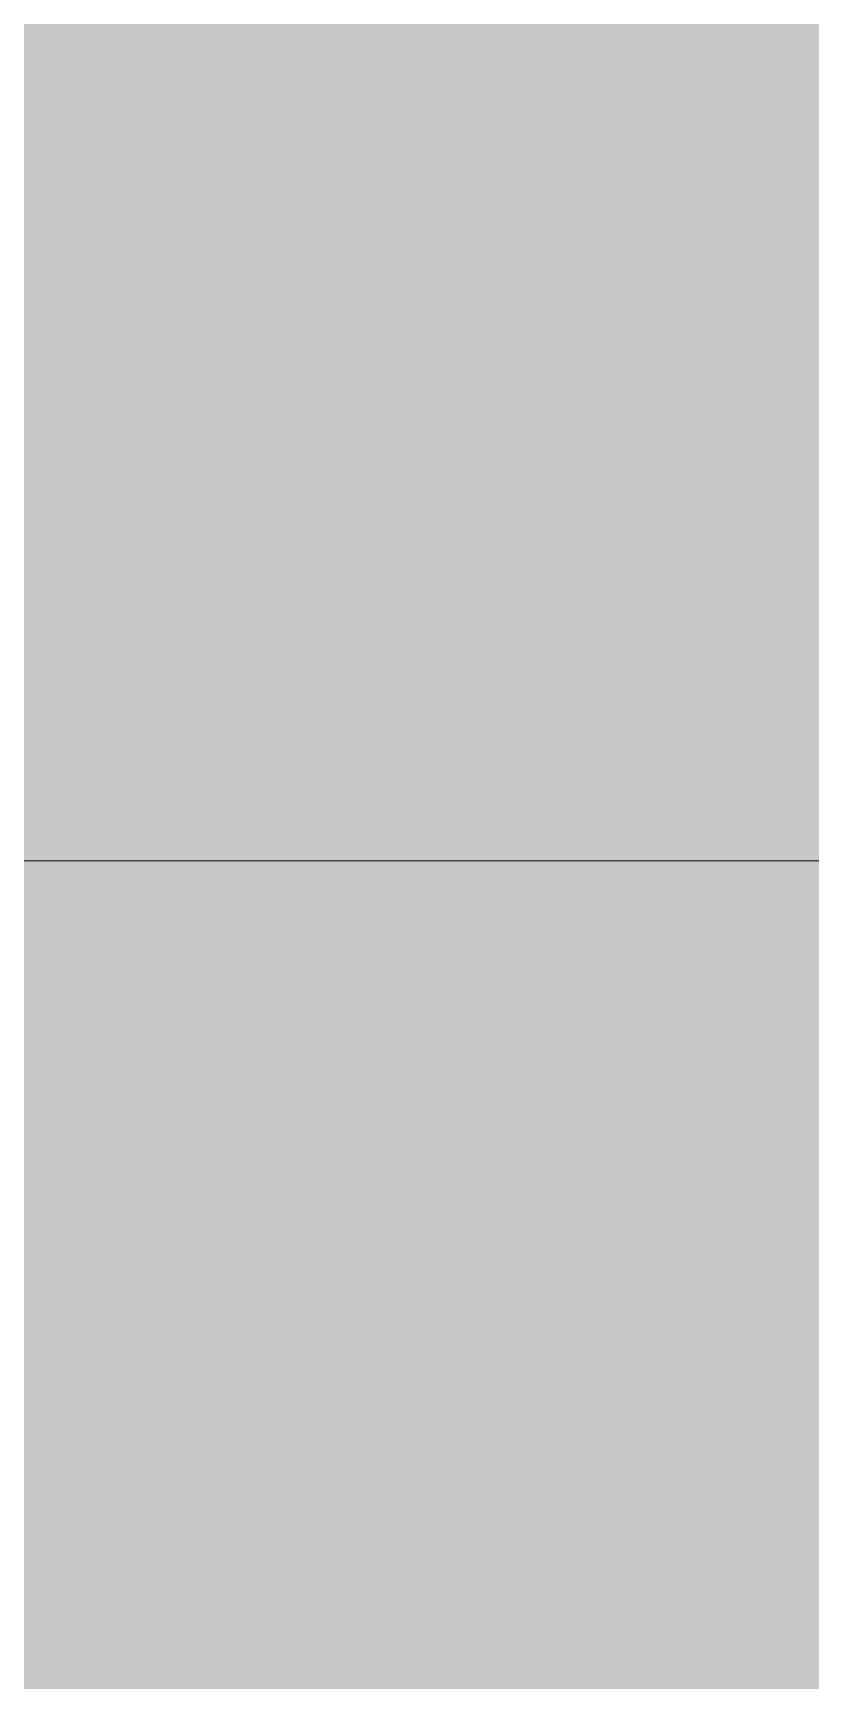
# Model space of a CAD drawing. Header units: metres. Extents: x -3 to 171, y -23 to 41.
# Drawn here: x 3.004 to 3.75, y -2.984 to -1.402 of the extents above; entities that cross this region are included whole.
import ezdxf

# ---------------------------------------------------------------- set-up
doc = ezdxf.new("R2010")
doc.units = ezdxf.units.M
doc.header["$MEASUREMENT"] = 0
doc.linetypes.add('Punkt 1_1', pattern=[0.075, 0.025, -0.05])
doc.layers.add('6._Dach PP STG1_1_330 Dachaufbau', color=7, linetype='Continuous')
doc.layers.add('6._Dach PP STG1_1_950 Polierplan Bemaßung', color=7, linetype='Continuous')

msp = doc.modelspace()

# ---------------------------------------------------------------- hatches: boundary and pattern name
at = {"layer": '6._Dach PP STG1_1_330 Dachaufbau', "linetype": 'Continuous', "lineweight": 0, "true_color": 0x000000}
h = msp.add_hatch(color=18, dxfattribs=at)
h.paths.add_polyline_path([(3.445, -0.4), (3.755, -0.4), (3.755, 0.07), (2.8, 0.07), (2.8, -0.7715), (1.05, -0.7715), (1.05, 0.07), (-0.0011, 0.07), (0.0161, -4.6), (6.325, -4.6), (6.325, -0.8236), (3.445, -0.8236)])
h.paths.add_polyline_path([(3.805, -2.1975), (5.505, -2.1975), (5.505, -3.7987), (3.805, -3.7987)], flags=0)
h.paths.add_polyline_path([(1.075, -3.7987), (1.075, -2.1975), (2.775, -2.1975), (2.775, -3.7987)], flags=0)

# ---------------------------------------------------------------- linework, layer by layer
at = {"layer": '6._Dach PP STG1_1_950 Polierplan Bemaßung', "color": 3, "linetype": 'Punkt 1_1', "lineweight": 0, "ltscale": 1000}
msp.add_line((2.0528, -2.1975), (22.9775, -2.1975), dxfattribs=at)

doc.saveas('drawing.dxf')
